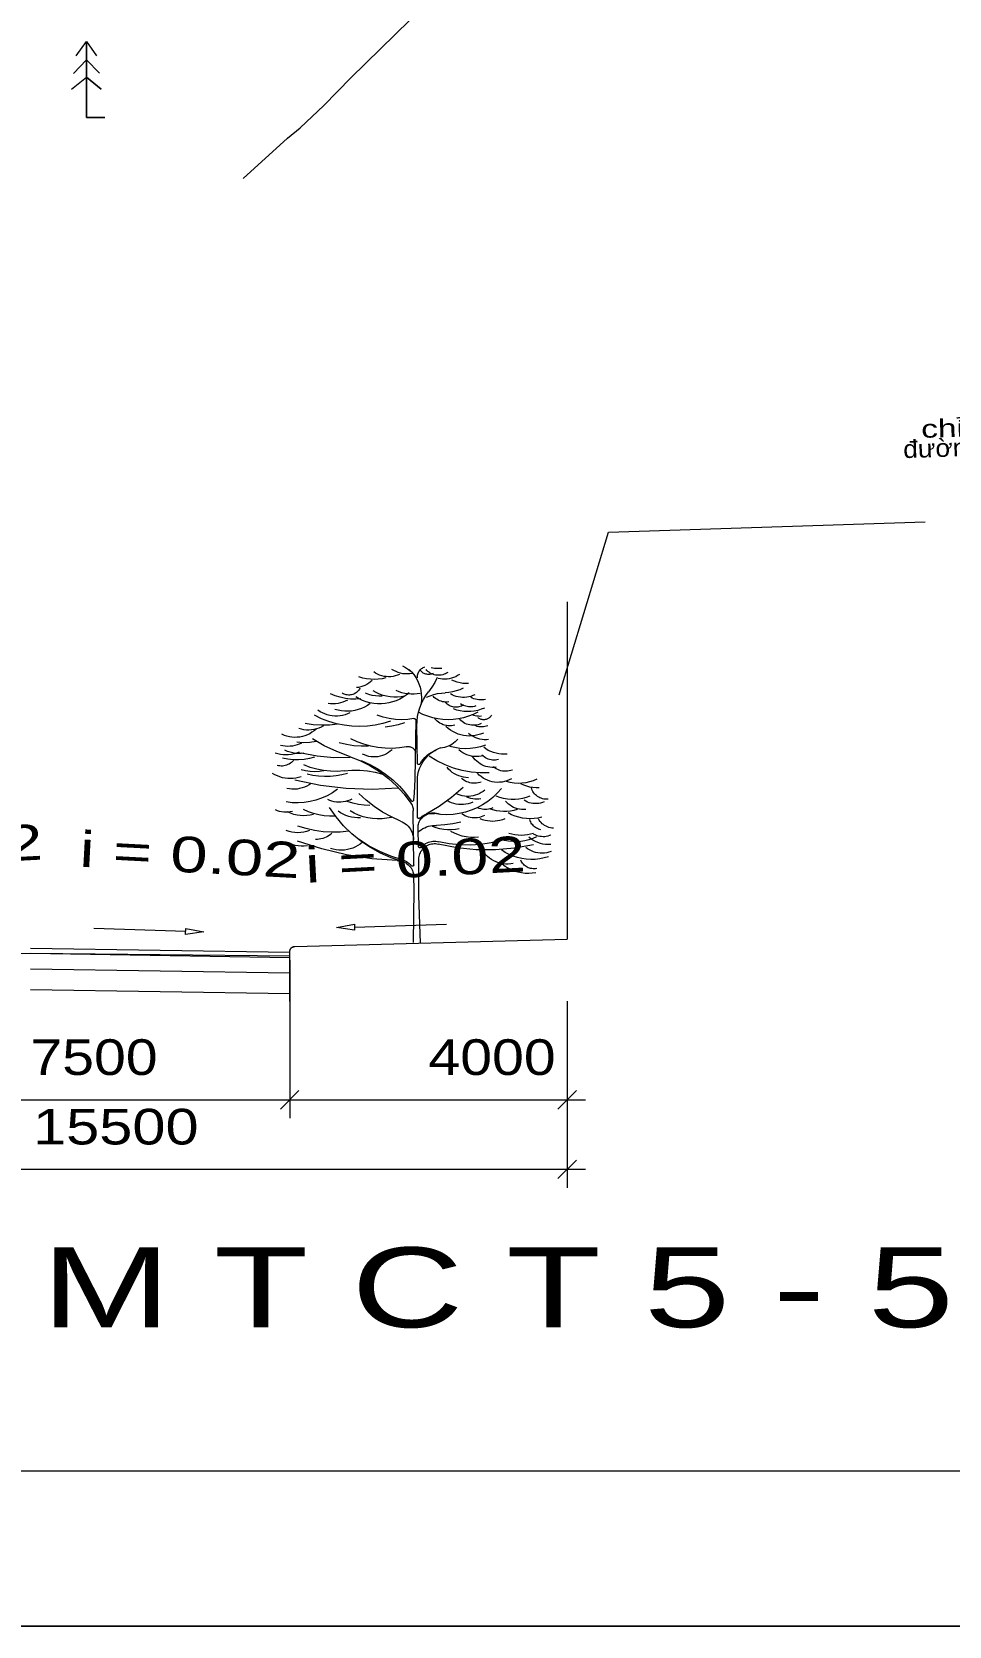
# Model space of a CAD drawing. Header units: metres. Extents: x 533049 to 537618, y 1849954 to 1852676.
# Drawn here: x 534765 to 534978, y 1849953.7 to 1850323.8 of the extents above; entities that cross this region are included whole.
import ezdxf

# ---------------------------------------------------------------- set-up
doc = ezdxf.new("R2010")
doc.units = ezdxf.units.M
doc.header["$LTSCALE"] = 2
for name, color, linetype, lineweight in [('2', 7, 'Continuous', 13), ('21', 7, 'Continuous', 13), ('3', 7, 'Continuous', 13), ('57', 7, 'Continuous', 13), ('58', 7, 'Continuous', 13), ('59', 7, 'Continuous', 13), ('60', 7, 'Continuous', 13), ('61', 7, 'Continuous', 13)]:
    doc.layers.add(name, color=color, linetype=linetype, lineweight=lineweight)

msp = doc.modelspace()

# ---------------------------------------------------------------- linework, layer by layer
at = {"layer": '2'}
for p, q in [((534854.55, 1850154.04), (534854.42, 1850162.74)), ((534854.54, 1850141.53), (534854.54, 1850149.99)), ((534853.7, 1850130.46), (534853.58, 1850142.96)), ((534854.81, 1850134.73), (534854.71, 1850139.07))]:
    msp.add_line(p, q, dxfattribs=at)
for points in [[(534850.4, 1850174.65), (534849.92, 1850174.46), (534849.41, 1850174.3), (534848.9, 1850174.19), (534848.37, 1850174.13), (534847.84, 1850174.11), (534847.32, 1850174.14), (534846.8, 1850174.21), (534846.28, 1850174.33), (534845.78, 1850174.5), (534845.3, 1850174.71), (534844.83, 1850174.96), (534844.39, 1850175.24)], [(534853.35, 1850174.89), (534852.81, 1850174.8), (534852.26, 1850174.76), (534851.71, 1850174.77), (534851.17, 1850174.83), (534850.63, 1850174.94), (534850.1, 1850175.09), (534849.59, 1850175.3), (534849.1, 1850175.54), (534848.64, 1850175.83)], [(534851.11, 1850176.66), (534851.79, 1850176.24), (534852.46, 1850175.81), (534853.12, 1850175.36)], [(534852.65, 1850175.83), (534853.21, 1850175.25), (534853.73, 1850174.62), (534854.18, 1850173.95), (534854.57, 1850173.23), (534854.9, 1850172.49), (534855.15, 1850171.72), (534855.34, 1850170.93), (534855.45, 1850170.12), (534855.49, 1850169.31), (534855.46, 1850168.5), (534855.36, 1850167.69)], [(534854.53, 1850173.83), (534854.53, 1850174.05), (534854.54, 1850174.28), (534854.58, 1850174.5), (534854.63, 1850174.72), (534854.71, 1850174.93), (534854.8, 1850175.14), (534854.91, 1850175.34), (534855.04, 1850175.52), (534855.18, 1850175.7), (534855.34, 1850175.86), (534855.51, 1850176.01), (534855.69, 1850176.14), (534855.89, 1850176.25), (534856.09, 1850176.35), (534856.3, 1850176.42)], [(534858.19, 1850174.89), (534857.99, 1850174.8), (534857.78, 1850174.74), (534857.57, 1850174.69), (534857.36, 1850174.66), (534857.14, 1850174.64), (534856.93, 1850174.65), (534856.71, 1850174.68), (534856.5, 1850174.73), (534856.29, 1850174.79), (534856.09, 1850174.88), (534855.9, 1850174.98), (534855.72, 1850175.1), (534855.55, 1850175.23), (534855.39, 1850175.38), (534855.25, 1850175.54), (534855.12, 1850175.72)], [(534861.61, 1850175.13), (534861.33, 1850174.95), (534861.03, 1850174.8), (534860.73, 1850174.68), (534860.41, 1850174.58), (534860.09, 1850174.51), (534859.76, 1850174.47), (534859.43, 1850174.46), (534859.1, 1850174.48), (534858.77, 1850174.52), (534858.45, 1850174.6), (534858.14, 1850174.7), (534857.83, 1850174.83), (534857.54, 1850174.98), (534857.26, 1850175.16), (534857, 1850175.36), (534856.76, 1850175.59), (534856.54, 1850175.83)], [(534860.19, 1850176.07), (534859.37, 1850176.03), (534858.54, 1850176.07), (534857.72, 1850176.19)], [(534864.32, 1850174.65), (534863.89, 1850174.37), (534863.43, 1850174.12), (534862.95, 1850173.91), (534862.46, 1850173.75), (534861.95, 1850173.63), (534861.43, 1850173.55), (534860.91, 1850173.52), (534860.39, 1850173.54), (534859.88, 1850173.6), (534859.37, 1850173.71)], [(534841.21, 1850171.47), (534841.08, 1850171.25), (534840.94, 1850171.04), (534840.78, 1850170.84), (534840.6, 1850170.66), (534840.41, 1850170.49), (534840.21, 1850170.34), (534839.99, 1850170.21), (534839.76, 1850170.1), (534839.52, 1850170.01), (534839.28, 1850169.94), (534839.03, 1850169.89), (534838.78, 1850169.86), (534838.52, 1850169.86), (534838.27, 1850169.88), (534838.02, 1850169.92), (534837.77, 1850169.98), (534837.53, 1850170.06), (534837.3, 1850170.16), (534837.08, 1850170.29)], [(534844.04, 1850173.24), (534843.65, 1850172.9), (534843.24, 1850172.6), (534842.8, 1850172.33), (534842.35, 1850172.1), (534841.87, 1850171.91), (534841.39, 1850171.76), (534840.89, 1850171.65), (534840.38, 1850171.59)], [(534847.22, 1850173.83), (534846.33, 1850173.64), (534845.44, 1850173.52), (534844.53, 1850173.48), (534843.63, 1850173.52), (534842.73, 1850173.62), (534841.84, 1850173.81), (534840.97, 1850174.06)], [(534851.58, 1850169.58), (534850.75, 1850169.43), (534849.91, 1850169.36), (534849.06, 1850169.36), (534848.22, 1850169.44), (534847.38, 1850169.58), (534846.57, 1850169.8), (534845.77, 1850170.09), (534845, 1850170.45), (534844.27, 1850170.88)], [(534855.21, 1850170.24), (534854.5, 1850170.12), (534853.79, 1850170.06), (534853.07, 1850170.06), (534852.35, 1850170.12), (534851.65, 1850170.24), (534850.95, 1850170.42), (534850.28, 1850170.65), (534849.62, 1850170.95)], [(534859.13, 1850173.95), (534858.56, 1850172.79), (534857.9, 1850171.69), (534857.13, 1850170.65)], [(534865.15, 1850171.47), (534864.36, 1850171.11), (534863.55, 1850170.83), (534862.72, 1850170.62), (534861.87, 1850170.47), (534861.02, 1850170.4)], [(534866.44, 1850172.53), (534865.77, 1850172.52), (534865.1, 1850172.56), (534864.44, 1850172.67), (534863.79, 1850172.84), (534863.16, 1850173.07), (534862.55, 1850173.36)], [(534838.3, 1850168.69), (534837.78, 1850168.43), (534837.24, 1850168.21), (534836.69, 1850168.04), (534836.12, 1850167.91), (534835.55, 1850167.84), (534834.96, 1850167.81), (534834.38, 1850167.84), (534833.81, 1850167.91)], [(534841.44, 1850168.99), (534840.23, 1850168.91), (534839.02, 1850168.94), (534837.82, 1850169.08), (534836.64, 1850169.34), (534835.48, 1850169.7), (534834.37, 1850170.17)], [(534843.57, 1850167.91), (534842.93, 1850167.46), (534842.24, 1850167.07), (534841.53, 1850166.74), (534840.79, 1850166.48), (534840.03, 1850166.28), (534839.25, 1850166.15), (534838.47, 1850166.09), (534837.68, 1850166.1), (534836.9, 1850166.18), (534836.13, 1850166.33), (534835.37, 1850166.54)], [(534852.65, 1850170.4), (534851.95, 1850169.85), (534851.22, 1850169.35), (534850.44, 1850168.92), (534849.63, 1850168.56), (534848.79, 1850168.27), (534847.93, 1850168.05), (534847.05, 1850167.9), (534846.17, 1850167.84), (534845.28, 1850167.85), (534844.4, 1850167.93), (534843.52, 1850168.09), (534842.67, 1850168.33), (534841.83, 1850168.64), (534841.03, 1850169.01), (534840.26, 1850169.46)], [(534846.39, 1850169.58), (534845.6, 1850169.58), (534844.8, 1850169.65), (534844.02, 1850169.79), (534843.25, 1850170.01), (534842.5, 1850170.29)], [(534854.42, 1850162.74), (534854.45, 1850163.8), (534854.57, 1850164.86), (534854.79, 1850165.9), (534855.09, 1850166.93), (534855.48, 1850167.92), (534855.95, 1850168.87), (534856.5, 1850169.79), (534857.13, 1850170.65)], [(534856.66, 1850169.34), (534857.49, 1850169.7), (534858.35, 1850169.98), (534859.22, 1850170.19), (534860.12, 1850170.34), (534861.02, 1850170.4)], [(534861.84, 1850168.28), (534861.48, 1850168.25), (534861.11, 1850168.24), (534860.75, 1850168.27), (534860.39, 1850168.33), (534860.03, 1850168.42), (534859.69, 1850168.55), (534859.35, 1850168.7), (534859.03, 1850168.88), (534858.73, 1850169.09), (534858.45, 1850169.32), (534858.19, 1850169.58)], [(534865.26, 1850167.57), (534865.01, 1850167.42), (534864.75, 1850167.3), (534864.47, 1850167.2), (534864.19, 1850167.12), (534863.91, 1850167.07), (534863.61, 1850167.05), (534863.32, 1850167.05), (534863.03, 1850167.08), (534862.74, 1850167.13), (534862.46, 1850167.21), (534862.19, 1850167.31), (534861.93, 1850167.44), (534861.68, 1850167.59), (534861.44, 1850167.76), (534861.22, 1850167.95), (534861.02, 1850168.16)], [(534867.86, 1850169.93), (534867.41, 1850169.73), (534866.95, 1850169.56), (534866.47, 1850169.44), (534865.98, 1850169.35), (534865.49, 1850169.31), (534865, 1850169.31), (534864.51, 1850169.35), (534864.02, 1850169.43), (534863.54, 1850169.56), (534863.08, 1850169.72), (534862.63, 1850169.93), (534862.2, 1850170.17)], [(534868.09, 1850167.34), (534867.77, 1850167.24), (534867.44, 1850167.17), (534867.11, 1850167.13), (534866.77, 1850167.12), (534866.44, 1850167.14), (534866.1, 1850167.18), (534865.78, 1850167.25), (534865.45, 1850167.35), (534865.14, 1850167.48), (534864.84, 1850167.63), (534864.56, 1850167.81)], [(534870.34, 1850168.87), (534869.95, 1850168.79), (534869.56, 1850168.75), (534869.17, 1850168.73), (534868.78, 1850168.75), (534868.39, 1850168.81), (534868, 1850168.9), (534867.63, 1850169.01), (534867.26, 1850169.16), (534866.92, 1850169.34)], [(534836.02, 1850163.11), (534834.15, 1850162.88), (534832.26, 1850162.84), (534830.37, 1850162.98), (534828.51, 1850163.3)], [(534848.26, 1850163.81), (534846.52, 1850163.27), (534844.75, 1850162.88), (534842.95, 1850162.65), (534841.14, 1850162.56), (534839.33, 1850162.62), (534837.52, 1850162.84), (534835.75, 1850163.21), (534834.01, 1850163.72), (534832.31, 1850164.38), (534830.68, 1850165.17)], [(534838.88, 1850165.76), (534838.34, 1850165.51), (534837.77, 1850165.3), (534837.19, 1850165.14), (534836.6, 1850165.04), (534836, 1850164.98), (534835.39, 1850164.98), (534834.79, 1850165.03), (534834.2, 1850165.12), (534833.61, 1850165.27), (534833.04, 1850165.47), (534832.49, 1850165.72), (534831.97, 1850166.01), (534831.46, 1850166.35)], [(534853.75, 1850164.42), (534852.32, 1850164.22), (534850.88, 1850164.15), (534849.44, 1850164.21), (534848.01, 1850164.41), (534846.6, 1850164.73), (534845.23, 1850165.18)], [(534851.58, 1850163.42), (534850.11, 1850162.95), (534848.61, 1850162.63), (534847.09, 1850162.44)], [(534853.75, 1850164.42), (534853.78, 1850164.43), (534853.81, 1850164.43), (534853.84, 1850164.43), (534853.87, 1850164.42), (534853.9, 1850164.42), (534853.92, 1850164.41), (534853.95, 1850164.4), (534853.97, 1850164.38), (534854, 1850164.37), (534854.02, 1850164.35), (534854.04, 1850164.33), (534854.06, 1850164.31), (534854.08, 1850164.29), (534854.09, 1850164.27), (534854.11, 1850164.24), (534854.12, 1850164.21), (534854.13, 1850164.19), (534854.13, 1850164.16), (534854.14, 1850164.13), (534854.14, 1850164.1)], [(534854.14, 1850164.1), (534854.09, 1850159.51), (534854.02, 1850154.91), (534853.95, 1850150.32)], [(534868.57, 1850165.92), (534867.49, 1850165.38), (534866.38, 1850164.93), (534865.23, 1850164.58), (534864.06, 1850164.33), (534862.87, 1850164.18), (534861.67, 1850164.13), (534860.47, 1850164.18), (534859.28, 1850164.33), (534858.1, 1850164.58), (534856.96, 1850164.93), (534855.84, 1850165.38), (534854.77, 1850165.92)], [(534863.26, 1850162.85), (534862.87, 1850162.77), (534862.47, 1850162.71), (534862.06, 1850162.7), (534861.66, 1850162.72), (534861.26, 1850162.78), (534860.87, 1850162.87), (534860.49, 1850162.99), (534860.11, 1850163.15), (534859.76, 1850163.34), (534859.42, 1850163.56), (534859.1, 1850163.81), (534858.81, 1850164.08), (534858.54, 1850164.39)], [(534870.1, 1850166.86), (534869.34, 1850166.56), (534868.55, 1850166.31), (534867.75, 1850166.14), (534866.94, 1850166.05), (534866.12, 1850166.02), (534865.3, 1850166.06), (534864.48, 1850166.18), (534863.69, 1850166.37), (534862.91, 1850166.63)], [(534869.36, 1850163.23), (534869, 1850163.09), (534868.63, 1850162.97), (534868.25, 1850162.9), (534867.86, 1850162.85), (534867.47, 1850162.84), (534867.08, 1850162.86), (534866.69, 1850162.92), (534866.32, 1850163.01), (534865.95, 1850163.13), (534865.59, 1850163.29), (534865.25, 1850163.48), (534864.92, 1850163.69), (534864.62, 1850163.94), (534864.33, 1850164.21)], [(534869.45, 1850164.94), (534869.07, 1850164.92), (534868.7, 1850164.93), (534868.33, 1850164.96), (534867.96, 1850165.03), (534867.61, 1850165.13), (534867.26, 1850165.26)], [(534871.75, 1850165.21), (534871.65, 1850165.05), (534871.54, 1850164.9), (534871.42, 1850164.77), (534871.29, 1850164.64), (534871.14, 1850164.52), (534870.99, 1850164.42), (534870.82, 1850164.34), (534870.65, 1850164.26), (534870.48, 1850164.21), (534870.3, 1850164.16), (534870.11, 1850164.14), (534869.93, 1850164.13), (534869.75, 1850164.14), (534869.56, 1850164.16), (534869.38, 1850164.2), (534869.2, 1850164.25), (534869.03, 1850164.32), (534868.87, 1850164.41), (534868.71, 1850164.51), (534868.57, 1850164.62)], [(534831.01, 1850161.98), (534830.55, 1850161.58), (534830.06, 1850161.22), (534829.54, 1850160.9), (534828.99, 1850160.64), (534828.42, 1850160.41), (534827.84, 1850160.24), (534827.24, 1850160.12), (534826.64, 1850160.06), (534826.03, 1850160.04), (534825.42, 1850160.08), (534824.82, 1850160.17), (534824.23, 1850160.31), (534823.65, 1850160.5), (534823.1, 1850160.75)], [(534832.71, 1850162.72), (534832.2, 1850162.44), (534831.66, 1850162.2), (534831.1, 1850162), (534830.53, 1850161.86), (534829.95, 1850161.77), (534829.36, 1850161.73), (534828.77, 1850161.74), (534828.19, 1850161.81), (534827.61, 1850161.92), (534827.04, 1850162.08)], [(534838.79, 1850155.6), (534835.81, 1850156.74), (534832.93, 1850158.1), (534830.16, 1850159.68)], [(534852, 1850157.88), (534850.36, 1850157.61), (534848.7, 1850157.49), (534847.04, 1850157.51), (534845.38, 1850157.68), (534843.74, 1850157.99), (534842.14, 1850158.43), (534840.58, 1850159.01), (534839.08, 1850159.73)], [(534863.93, 1850159.66), (534863.62, 1850159.3), (534863.28, 1850158.97), (534862.92, 1850158.67), (534862.53, 1850158.4), (534862.13, 1850158.17), (534861.7, 1850157.97), (534861.26, 1850157.81), (534860.8, 1850157.68), (534860.34, 1850157.59), (534859.87, 1850157.55)], [(534869.85, 1850161.04), (534869.23, 1850160.79), (534868.59, 1850160.6), (534867.94, 1850160.46), (534867.27, 1850160.38), (534866.6, 1850160.35), (534865.94, 1850160.38), (534865.27, 1850160.47), (534864.62, 1850160.62), (534863.98, 1850160.82), (534863.36, 1850161.07), (534862.77, 1850161.38), (534862.2, 1850161.73), (534861.67, 1850162.14), (534861.17, 1850162.58)], [(534871.04, 1850159.55), (534870.55, 1850159.5), (534870.05, 1850159.5), (534869.56, 1850159.54), (534869.07, 1850159.63), (534868.59, 1850159.75), (534868.12, 1850159.92), (534867.67, 1850160.13), (534867.24, 1850160.37), (534866.83, 1850160.65), (534866.44, 1850160.96)], [(534870.93, 1850162.73), (534870.58, 1850162.62), (534870.23, 1850162.53), (534869.87, 1850162.48), (534869.5, 1850162.46), (534869.14, 1850162.47), (534868.78, 1850162.52), (534868.42, 1850162.6), (534868.08, 1850162.71), (534867.74, 1850162.85)], [(534827.11, 1850156.6), (534826.51, 1850156.37), (534825.9, 1850156.19), (534825.28, 1850156.06), (534824.64, 1850155.98), (534824.01, 1850155.96), (534823.37, 1850155.99), (534822.74, 1850156.08), (534822.11, 1850156.22), (534821.5, 1850156.41)], [(534827.62, 1850158.71), (534827.12, 1850158.47), (534826.6, 1850158.28), (534826.06, 1850158.13), (534825.52, 1850158.03), (534824.97, 1850157.97), (534824.42, 1850157.96), (534823.86, 1850157.99), (534823.32, 1850158.07), (534822.78, 1850158.19)], [(534828.19, 1850156.41), (534827.55, 1850156.32), (534826.91, 1850156.3), (534826.26, 1850156.33), (534825.62, 1850156.42), (534825, 1850156.57), (534824.39, 1850156.78), (534823.8, 1850157.05)], [(534831.06, 1850159.09), (534829.56, 1850158.88), (534828.05, 1850158.81), (534826.53, 1850158.9)], [(534838.95, 1850155.39), (534835.13, 1850155.33), (534831.31, 1850155.65), (534827.55, 1850156.35)], [(534843.22, 1850158), (534841.49, 1850157.97), (534839.78, 1850158.09), (534838.08, 1850158.36), (534836.4, 1850158.77)], [(534848.65, 1850157.16), (534848.25, 1850156.81), (534847.83, 1850156.5), (534847.38, 1850156.23), (534846.91, 1850155.99), (534846.41, 1850155.81), (534845.91, 1850155.66), (534845.39, 1850155.56), (534844.86, 1850155.51), (534844.34, 1850155.51), (534843.81, 1850155.55), (534843.29, 1850155.64), (534842.79, 1850155.78), (534842.29, 1850155.96), (534841.81, 1850156.18)], [(534852, 1850157.88), (534852.16, 1850157.9), (534852.33, 1850157.91), (534852.49, 1850157.91), (534852.65, 1850157.89), (534852.81, 1850157.86), (534852.97, 1850157.82), (534853.12, 1850157.76), (534853.26, 1850157.69), (534853.4, 1850157.6), (534853.53, 1850157.51), (534853.66, 1850157.4), (534853.77, 1850157.28), (534853.87, 1850157.15), (534853.96, 1850157.02), (534854.04, 1850156.88), (534854.1, 1850156.73)], [(534854.54, 1850149.99), (534854.57, 1850150.7), (534854.67, 1850151.41), (534854.82, 1850152.11), (534855.04, 1850152.79), (534855.31, 1850153.45), (534855.65, 1850154.09), (534856.03, 1850154.69), (534856.47, 1850155.25), (534856.96, 1850155.78), (534857.49, 1850156.26), (534858.06, 1850156.69), (534858.66, 1850157.07), (534859.3, 1850157.39), (534859.97, 1850157.66)], [(534855.15, 1850153.88), (534855.48, 1850154.42), (534855.86, 1850154.92), (534856.28, 1850155.39), (534856.74, 1850155.81), (534857.23, 1850156.2), (534857.76, 1850156.53), (534858.32, 1850156.82), (534858.9, 1850157.06)], [(534870.34, 1850158.2), (534869.19, 1850157.84), (534868.01, 1850157.59), (534866.82, 1850157.45), (534865.62, 1850157.41), (534864.42, 1850157.49), (534863.23, 1850157.67), (534862.06, 1850157.95)], [(534869.86, 1850155.77), (534869.32, 1850155.65), (534868.77, 1850155.59), (534868.22, 1850155.57), (534867.66, 1850155.6), (534867.12, 1850155.69), (534866.58, 1850155.82), (534866.05, 1850155.99), (534865.55, 1850156.22), (534865.06, 1850156.49), (534864.61, 1850156.8), (534864.18, 1850157.15)], [(534873.35, 1850154.87), (534873.01, 1850154.81), (534872.67, 1850154.77), (534872.33, 1850154.76), (534871.98, 1850154.78), (534871.64, 1850154.83), (534871.31, 1850154.91), (534870.98, 1850155.02), (534870.66, 1850155.15), (534870.36, 1850155.31), (534870.06, 1850155.49), (534869.79, 1850155.7), (534869.53, 1850155.93)], [(534875.4, 1850156.18), (534874.75, 1850156.14), (534874.1, 1850156.15), (534873.46, 1850156.22), (534872.82, 1850156.34), (534872.2, 1850156.52), (534871.59, 1850156.75), (534871.01, 1850157.03), (534870.46, 1850157.37), (534869.93, 1850157.75)], [(534825.77, 1850154.69), (534825.55, 1850154.45), (534825.31, 1850154.23), (534825.06, 1850154.03), (534824.78, 1850153.85), (534824.49, 1850153.71), (534824.19, 1850153.58), (534823.88, 1850153.49), (534823.56, 1850153.43), (534823.24, 1850153.39), (534822.91, 1850153.38), (534822.59, 1850153.41), (534822.27, 1850153.46), (534821.95, 1850153.54)], [(534830.67, 1850155.45), (534829.46, 1850155.13), (534828.22, 1850154.92), (534826.97, 1850154.82), (534825.71, 1850154.84), (534824.46, 1850154.96), (534823.22, 1850155.2)], [(534832.83, 1850152.28), (534831.78, 1850152.12), (534830.72, 1850152.07), (534829.65, 1850152.11), (534828.6, 1850152.24), (534827.56, 1850152.47)], [(534837.52, 1850152.28), (534835.93, 1850152.15), (534834.33, 1850152.17), (534832.74, 1850152.33), (534831.17, 1850152.63), (534829.64, 1850153.07), (534828.15, 1850153.64)], [(534837.52, 1850152.28), (534839.33, 1850152.42), (534841.14, 1850152.41), (534842.95, 1850152.25), (534844.74, 1850151.95), (534846.5, 1850151.49)], [(534838.79, 1850155.6), (534841.21, 1850154.65), (534843.53, 1850153.48), (534845.74, 1850152.1), (534847.81, 1850150.53), (534849.72, 1850148.76), (534851.47, 1850146.83), (534853.03, 1850144.75)], [(534841.52, 1850154.65), (534843.49, 1850153.77), (534845.37, 1850152.73), (534847.16, 1850151.53), (534848.84, 1850150.18), (534850.39, 1850148.69), (534851.8, 1850147.06), (534853.07, 1850145.33)], [(534855.15, 1850153.88), (534855.14, 1850153.86), (534855.12, 1850153.84), (534855.1, 1850153.82), (534855.08, 1850153.8), (534855.06, 1850153.78), (534855.04, 1850153.76), (534855.01, 1850153.75), (534854.99, 1850153.74), (534854.96, 1850153.73), (534854.93, 1850153.72), (534854.91, 1850153.72), (534854.88, 1850153.72), (534854.85, 1850153.72), (534854.82, 1850153.72), (534854.79, 1850153.73), (534854.77, 1850153.74), (534854.74, 1850153.75), (534854.71, 1850153.76), (534854.69, 1850153.77), (534854.67, 1850153.79), (534854.65, 1850153.81), (534854.63, 1850153.83), (534854.61, 1850153.85), (534854.59, 1850153.88), (534854.58, 1850153.9), (534854.57, 1850153.93), (534854.56, 1850153.95), (534854.55, 1850153.98), (534854.55, 1850154.01), (534854.55, 1850154.04)], [(534871.24, 1850151.79), (534869.13, 1850151.79), (534867.04, 1850151.98), (534864.97, 1850152.36), (534862.94, 1850152.92), (534860.97, 1850153.67), (534859.08, 1850154.59), (534857.28, 1850155.69)], [(534866.37, 1850150.65), (534865.8, 1850150.69), (534865.24, 1850150.78), (534864.69, 1850150.92), (534864.15, 1850151.1), (534863.63, 1850151.33), (534863.13, 1850151.6), (534862.65, 1850151.92), (534862.21, 1850152.27), (534861.8, 1850152.66), (534861.42, 1850153.09)], [(534872.86, 1850153.09), (534872.37, 1850153.05), (534871.88, 1850153.05), (534871.39, 1850153.1), (534870.91, 1850153.18), (534870.44, 1850153.31), (534869.97, 1850153.47), (534869.53, 1850153.68), (534869.1, 1850153.92), (534868.69, 1850154.19), (534868.31, 1850154.5), (534867.96, 1850154.84), (534867.64, 1850155.21), (534867.34, 1850155.61)], [(534876.6, 1850152.44), (534876.23, 1850152.32), (534875.85, 1850152.24), (534875.47, 1850152.19), (534875.08, 1850152.17), (534874.69, 1850152.18), (534874.31, 1850152.23), (534873.93, 1850152.31), (534873.56, 1850152.42), (534873.2, 1850152.57), (534872.86, 1850152.74), (534872.53, 1850152.94), (534872.21, 1850153.17)], [(534827.56, 1850150.91), (534826.96, 1850150.72), (534826.34, 1850150.58), (534825.72, 1850150.5), (534825.09, 1850150.46), (534824.46, 1850150.48), (534823.84, 1850150.56), (534823.22, 1850150.68), (534822.61, 1850150.86), (534822.03, 1850151.09), (534821.46, 1850151.37), (534820.92, 1850151.69)], [(534829.9, 1850149.34), (534829.41, 1850149.01), (534828.89, 1850148.72), (534828.34, 1850148.48), (534827.78, 1850148.29), (534827.2, 1850148.14), (534826.61, 1850148.04), (534826.02, 1850148), (534825.42, 1850148.01), (534824.83, 1850148.06), (534824.24, 1850148.17)], [(534850.11, 1850148.28), (534844.07, 1850147.94), (534838.02, 1850148.14), (534832.01, 1850148.87), (534826.09, 1850150.13)], [(534838.3, 1850151.69), (534836.99, 1850151.33), (534835.65, 1850151.09), (534834.3, 1850150.95), (534832.95, 1850150.92), (534831.59, 1850151), (534830.25, 1850151.19), (534828.93, 1850151.49)], [(534853.95, 1850150.32), (534853.9, 1850148.7), (534853.8, 1850147.08), (534853.67, 1850145.47)], [(534869.37, 1850149.68), (534869.01, 1850149.56), (534868.64, 1850149.47), (534868.26, 1850149.41), (534867.88, 1850149.39), (534867.5, 1850149.4), (534867.12, 1850149.44), (534866.75, 1850149.51), (534866.38, 1850149.62), (534866.02, 1850149.75), (534865.68, 1850149.91), (534865.35, 1850150.11), (534865.04, 1850150.33), (534864.75, 1850150.57)], [(534876.35, 1850150.41), (534875.84, 1850150.15), (534875.31, 1850149.94), (534874.75, 1850149.78), (534874.19, 1850149.67), (534873.62, 1850149.61), (534873.05, 1850149.6), (534872.47, 1850149.65), (534871.91, 1850149.74), (534871.35, 1850149.88), (534870.81, 1850150.08), (534870.29, 1850150.32), (534869.79, 1850150.6), (534869.32, 1850150.93), (534868.88, 1850151.3), (534868.48, 1850151.71)], [(534882.28, 1850150.33), (534881.45, 1850149.97), (534880.58, 1850149.69), (534879.7, 1850149.5), (534878.8, 1850149.38), (534877.9, 1850149.35), (534876.99, 1850149.4), (534876.1, 1850149.54), (534875.22, 1850149.76)], [(534882.85, 1850148.3), (534882.1, 1850148.3), (534881.36, 1850148.37), (534880.63, 1850148.5), (534879.91, 1850148.7), (534879.22, 1850148.95), (534878.54, 1850149.27)], [(534835.96, 1850147.98), (534834.8, 1850147.18), (534833.58, 1850146.5), (534832.3, 1850145.93), (534830.98, 1850145.47), (534829.62, 1850145.14), (534828.23, 1850144.92), (534826.84, 1850144.84), (534825.44, 1850144.88), (534824.04, 1850145.04)], [(534839.29, 1850145.71), (534838.82, 1850145.47), (534838.33, 1850145.28), (534837.82, 1850145.14), (534837.3, 1850145.04), (534836.78, 1850144.98), (534836.25, 1850144.97), (534835.73, 1850145.01), (534835.2, 1850145.09), (534834.69, 1850145.22), (534834.19, 1850145.39), (534833.71, 1850145.61)], [(534843.53, 1850144.26), (534842.18, 1850144.29), (534840.84, 1850144.45), (534839.52, 1850144.73), (534838.24, 1850145.13)], [(534850.65, 1850140.6), (534848.51, 1850141.56), (534846.45, 1850142.7), (534844.49, 1850144), (534842.65, 1850145.45), (534840.93, 1850147.05)], [(534853.67, 1850145.47), (534853.66, 1850145.44), (534853.66, 1850145.42), (534853.65, 1850145.39), (534853.64, 1850145.36), (534853.62, 1850145.34), (534853.61, 1850145.32), (534853.59, 1850145.29), (534853.57, 1850145.27), (534853.55, 1850145.25), (534853.53, 1850145.24), (534853.5, 1850145.22), (534853.48, 1850145.21), (534853.45, 1850145.2), (534853.42, 1850145.19), (534853.39, 1850145.18), (534853.37, 1850145.18), (534853.34, 1850145.18), (534853.31, 1850145.18), (534853.28, 1850145.19), (534853.25, 1850145.19), (534853.23, 1850145.2), (534853.2, 1850145.21), (534853.18, 1850145.23), (534853.15, 1850145.24), (534853.13, 1850145.26), (534853.11, 1850145.28), (534853.09, 1850145.3), (534853.07, 1850145.33)], [(534865.15, 1850148.38), (534862.47, 1850146.07), (534859.6, 1850144), (534856.55, 1850142.2)], [(534874.03, 1850148.17), (534873.07, 1850147.08), (534872.02, 1850146.09), (534870.88, 1850145.19), (534869.67, 1850144.39), (534868.39, 1850143.71), (534867.06, 1850143.14), (534865.68, 1850142.69), (534864.27, 1850142.36), (534862.83, 1850142.16), (534861.38, 1850142.09), (534859.94, 1850142.15), (534858.5, 1850142.33)], [(534867.42, 1850144.97), (534866.89, 1850144.77), (534866.35, 1850144.61), (534865.79, 1850144.51), (534865.22, 1850144.45), (534864.66, 1850144.44), (534864.09, 1850144.48), (534863.53, 1850144.57), (534862.98, 1850144.7), (534862.44, 1850144.88), (534861.92, 1850145.1), (534861.42, 1850145.37)], [(534870.18, 1850147.81), (534869.79, 1850147.49), (534869.37, 1850147.21), (534868.92, 1850146.96), (534868.46, 1850146.75), (534867.98, 1850146.59), (534867.48, 1850146.46), (534866.98, 1850146.38), (534866.47, 1850146.34), (534865.97, 1850146.34), (534865.46, 1850146.39), (534864.96, 1850146.48), (534864.47, 1850146.61), (534863.99, 1850146.78), (534863.53, 1850147)], [(534869.29, 1850145.78), (534868.82, 1850145.72), (534868.35, 1850145.7), (534867.87, 1850145.72), (534867.4, 1850145.78), (534866.94, 1850145.88), (534866.49, 1850146.01), (534866.04, 1850146.18)], [(534880.67, 1850146.41), (534879.83, 1850146.1), (534878.97, 1850145.87), (534878.1, 1850145.72), (534877.21, 1850145.64), (534876.32, 1850145.64), (534875.43, 1850145.72), (534874.56, 1850145.87), (534873.7, 1850146.1), (534872.86, 1850146.41)], [(534879.69, 1850143.28), (534879.22, 1850143.27), (534878.74, 1850143.29), (534878.26, 1850143.35), (534877.79, 1850143.46), (534877.34, 1850143.6), (534876.89, 1850143.79), (534876.47, 1850144.01), (534876.07, 1850144.27), (534875.69, 1850144.56), (534875.33, 1850144.89), (534875.01, 1850145.24)], [(534883.99, 1850145.04), (534883.57, 1850144.89), (534883.14, 1850144.78), (534882.71, 1850144.7), (534882.27, 1850144.66), (534881.82, 1850144.66), (534881.38, 1850144.69), (534880.94, 1850144.77), (534880.51, 1850144.88), (534880.09, 1850145.03), (534879.69, 1850145.22), (534879.3, 1850145.43)], [(534884.88, 1850145.7), (534884.56, 1850145.68), (534884.23, 1850145.69), (534883.92, 1850145.73), (534883.6, 1850145.8), (534883.3, 1850145.89), (534883, 1850146.01), (534882.71, 1850146.16), (534882.44, 1850146.33), (534882.18, 1850146.52), (534881.95, 1850146.74), (534881.73, 1850146.97), (534881.53, 1850147.22), (534881.35, 1850147.49), (534881.2, 1850147.78), (534881.08, 1850148.07), (534880.98, 1850148.38)], [(534825.53, 1850142.82), (534825.04, 1850142.72), (534824.54, 1850142.67), (534824.03, 1850142.66), (534823.53, 1850142.68), (534823.03, 1850142.75), (534822.54, 1850142.86), (534822.06, 1850143.01), (534821.59, 1850143.2)], [(534830.44, 1850142.14), (534829.68, 1850141.97), (534828.91, 1850141.87), (534828.13, 1850141.83), (534827.36, 1850141.87), (534826.59, 1850141.98), (534825.83, 1850142.16), (534825.09, 1850142.41), (534824.38, 1850142.72)], [(534835.35, 1850141.76), (534834.11, 1850141.76), (534832.87, 1850141.86), (534831.64, 1850142.07), (534830.44, 1850142.38), (534829.27, 1850142.79), (534828.13, 1850143.3)], [(534851.03, 1850131.26), (534848.48, 1850132.1), (534846.01, 1850133.17), (534843.65, 1850134.46), (534841.41, 1850135.96), (534839.33, 1850137.66), (534837.4, 1850139.54), (534835.65, 1850141.58), (534834.1, 1850143.78)], [(534841.32, 1850141.37), (534840.63, 1850141.37), (534839.94, 1850141.43), (534839.26, 1850141.54), (534838.59, 1850141.71), (534837.94, 1850141.93), (534837.3, 1850142.21), (534836.7, 1850142.54), (534836.12, 1850142.91)], [(534848.53, 1850141.47), (534847.44, 1850141.25), (534846.34, 1850141.13), (534845.22, 1850141.1), (534844.11, 1850141.18), (534843.02, 1850141.36), (534841.94, 1850141.63), (534840.89, 1850142), (534839.88, 1850142.46), (534838.91, 1850143.01)], [(534853.03, 1850144.75), (534853.17, 1850144.52), (534853.29, 1850144.28), (534853.39, 1850144.03), (534853.47, 1850143.77), (534853.53, 1850143.5), (534853.57, 1850143.23), (534853.58, 1850142.96)], [(534855.09, 1850141.3), (534855.07, 1850141.28), (534855.04, 1850141.27), (534855.02, 1850141.25), (534855, 1850141.24), (534854.97, 1850141.23), (534854.94, 1850141.22), (534854.92, 1850141.21), (534854.89, 1850141.21), (534854.86, 1850141.21), (534854.83, 1850141.21), (534854.8, 1850141.22), (534854.78, 1850141.22), (534854.75, 1850141.23), (534854.72, 1850141.24), (534854.7, 1850141.25), (534854.68, 1850141.27), (534854.65, 1850141.29), (534854.63, 1850141.31), (534854.61, 1850141.33), (534854.6, 1850141.35), (534854.58, 1850141.37), (534854.57, 1850141.4), (534854.56, 1850141.42), (534854.55, 1850141.45), (534854.55, 1850141.48), (534854.54, 1850141.51), (534854.54, 1850141.53)], [(534854.71, 1850139.07), (534854.71, 1850139.36), (534854.75, 1850139.64), (534854.8, 1850139.92), (534854.88, 1850140.19), (534854.99, 1850140.46), (534855.11, 1850140.72), (534855.26, 1850140.96), (534855.43, 1850141.19), (534855.62, 1850141.4), (534855.83, 1850141.6), (534856.06, 1850141.77), (534856.3, 1850141.93), (534856.55, 1850142.07), (534856.81, 1850142.18), (534857.08, 1850142.27), (534857.36, 1850142.33), (534857.64, 1850142.37), (534857.93, 1850142.38), (534858.21, 1850142.37), (534858.5, 1850142.33)], [(534855.09, 1850141.3), (534855.38, 1850141.55), (534855.68, 1850141.78), (534856.01, 1850141.98), (534856.36, 1850142.15), (534856.71, 1850142.29), (534857.08, 1850142.39), (534857.46, 1850142.47), (534857.84, 1850142.51), (534858.22, 1850142.51), (534858.6, 1850142.49), (534858.98, 1850142.42), (534859.35, 1850142.33), (534859.71, 1850142.2)], [(534870.13, 1850141.92), (534869.74, 1850141.73), (534869.34, 1850141.58), (534868.93, 1850141.46), (534868.5, 1850141.38), (534868.08, 1850141.34), (534867.65, 1850141.33), (534867.22, 1850141.36), (534866.8, 1850141.43), (534866.38, 1850141.54), (534865.98, 1850141.68), (534865.58, 1850141.86), (534865.21, 1850142.07), (534864.85, 1850142.31)], [(534872.08, 1850143.68), (534871.74, 1850143.54), (534871.4, 1850143.43), (534871.04, 1850143.35), (534870.68, 1850143.3), (534870.32, 1850143.28), (534869.96, 1850143.3), (534869.6, 1850143.35), (534869.25, 1850143.43), (534868.9, 1850143.54), (534868.56, 1850143.68)], [(534874.81, 1850141.14), (534874.27, 1850140.92), (534873.71, 1850140.75), (534873.14, 1850140.63), (534872.56, 1850140.56), (534871.98, 1850140.53), (534871.4, 1850140.56), (534870.82, 1850140.63), (534870.25, 1850140.75), (534869.69, 1850140.92), (534869.15, 1850141.14)], [(534877.74, 1850143.28), (534876.95, 1850143.07), (534876.14, 1850142.92), (534875.32, 1850142.84), (534874.5, 1850142.83), (534873.68, 1850142.89), (534872.87, 1850143.02), (534872.08, 1850143.22), (534871.3, 1850143.48)], [(534883.4, 1850141.53), (534882.53, 1850141.32), (534881.64, 1850141.19), (534880.74, 1850141.14), (534879.85, 1850141.18), (534878.96, 1850141.29), (534878.08, 1850141.48), (534877.22, 1850141.75), (534876.39, 1850142.09), (534875.59, 1850142.5)], [(534886.14, 1850138.99), (534885.78, 1850139), (534885.42, 1850139.06), (534885.07, 1850139.14), (534884.73, 1850139.25), (534884.4, 1850139.4), (534884.08, 1850139.57), (534883.78, 1850139.78), (534883.5, 1850140), (534883.25, 1850140.26), (534883.01, 1850140.53), (534882.8, 1850140.82), (534882.62, 1850141.14)], [(534829.48, 1850138.39), (534828.82, 1850138.18), (534828.15, 1850138.02), (534827.47, 1850137.93), (534826.78, 1850137.9), (534826.1, 1850137.93), (534825.42, 1850138.02), (534824.75, 1850138.18), (534824.09, 1850138.39)], [(534838.62, 1850138.29), (534836.63, 1850138.07), (534834.63, 1850138.02), (534832.63, 1850138.13), (534830.65, 1850138.41), (534828.69, 1850138.85), (534826.78, 1850139.45)], [(534834.68, 1850137.81), (534834.37, 1850137.53), (534834.04, 1850137.28), (534833.7, 1850137.05), (534833.33, 1850136.86), (534832.95, 1850136.69), (534832.56, 1850136.56), (534832.16, 1850136.46), (534831.75, 1850136.39), (534831.34, 1850136.36), (534830.92, 1850136.37)], [(534850.65, 1850140.6), (534851.04, 1850140.43), (534851.41, 1850140.21), (534851.77, 1850139.97), (534852.09, 1850139.7), (534852.4, 1850139.39), (534852.67, 1850139.06), (534852.91, 1850138.71), (534853.12, 1850138.33), (534853.3, 1850137.94), (534853.44, 1850137.54), (534853.54, 1850137.12), (534853.61, 1850136.7), (534853.63, 1850136.27)], [(534854.7, 1850138.01), (534855.05, 1850138.32), (534855.43, 1850138.61), (534855.83, 1850138.86), (534856.25, 1850139.07), (534856.68, 1850139.25), (534857.13, 1850139.39), (534857.59, 1850139.5), (534858.06, 1850139.56), (534858.53, 1850139.59), (534859, 1850139.57)], [(534864.27, 1850138.79), (534863.37, 1850138.65), (534862.46, 1850138.58), (534861.56, 1850138.59), (534860.65, 1850138.68), (534859.76, 1850138.84), (534858.88, 1850139.07), (534858.02, 1850139.38)], [(534864.66, 1850140.35), (534862.79, 1850139.98), (534860.9, 1850139.72), (534859, 1850139.57)], [(534868.76, 1850136.84), (534867.81, 1850136.79), (534866.85, 1850136.83), (534865.9, 1850136.94), (534864.97, 1850137.14), (534864.06, 1850137.42), (534863.17, 1850137.77), (534862.32, 1850138.2)], [(534881.53, 1850137.75), (534880.83, 1850137.55), (534880.11, 1850137.4), (534879.39, 1850137.3), (534878.66, 1850137.27), (534877.93, 1850137.3), (534877.2, 1850137.4), (534876.49, 1850137.55), (534875.78, 1850137.75)], [(534883.21, 1850138.59), (534882.94, 1850138.66), (534882.67, 1850138.74), (534882.41, 1850138.85), (534882.16, 1850138.98), (534881.93, 1850139.13), (534881.7, 1850139.3), (534881.5, 1850139.49), (534881.31, 1850139.7), (534881.14, 1850139.93), (534880.99, 1850140.16), (534880.86, 1850140.41), (534880.75, 1850140.67), (534880.67, 1850140.94)], [(534885.55, 1850137.37), (534885.2, 1850137.23), (534884.84, 1850137.12), (534884.47, 1850137.04), (534884.09, 1850136.99), (534883.71, 1850136.98), (534883.33, 1850137), (534882.95, 1850137.05), (534882.58, 1850137.13), (534882.22, 1850137.24), (534881.87, 1850137.39), (534881.53, 1850137.56)], [(534829, 1850134.83), (534828.28, 1850134.76), (534827.56, 1850134.77), (534826.84, 1850134.83), (534826.13, 1850134.96), (534825.44, 1850135.15), (534824.76, 1850135.4)], [(534849.88, 1850131.46), (534843.96, 1850131.85), (534838.09, 1850132.75), (534832.32, 1850134.13), (534826.69, 1850135.98)], [(534841.8, 1850135.69), (534841.28, 1850135.28), (534840.73, 1850134.92), (534840.15, 1850134.6), (534839.55, 1850134.34), (534838.93, 1850134.13), (534838.29, 1850133.98), (534837.63, 1850133.88), (534836.98, 1850133.84), (534836.32, 1850133.86), (534835.66, 1850133.93), (534835.02, 1850134.06), (534834.39, 1850134.25)], [(534851.04, 1850131.64), (534848.39, 1850132.48), (534845.82, 1850133.54), (534843.36, 1850134.82), (534841.01, 1850136.3)], [(534855.38, 1850134.52), (534855.36, 1850134.5), (534855.34, 1850134.48), (534855.31, 1850134.46), (534855.29, 1850134.45), (534855.26, 1850134.44), (534855.24, 1850134.43), (534855.21, 1850134.42), (534855.18, 1850134.41), (534855.15, 1850134.41), (534855.12, 1850134.41), (534855.09, 1850134.41), (534855.07, 1850134.42), (534855.04, 1850134.42), (534855.01, 1850134.43), (534854.98, 1850134.45), (534854.96, 1850134.46), (534854.94, 1850134.48), (534854.91, 1850134.5), (534854.89, 1850134.52), (534854.88, 1850134.54), (534854.86, 1850134.56), (534854.85, 1850134.59), (534854.83, 1850134.61), (534854.82, 1850134.64), (534854.82, 1850134.67), (534854.81, 1850134.7), (534854.81, 1850134.73)], [(534854.9, 1850131.75), (534854.91, 1850132.06), (534854.95, 1850132.37), (534855.02, 1850132.68), (534855.11, 1850132.98), (534855.23, 1850133.27), (534855.37, 1850133.55), (534855.54, 1850133.81), (534855.73, 1850134.06), (534855.94, 1850134.29), (534856.17, 1850134.51), (534856.41, 1850134.7), (534856.67, 1850134.87), (534856.95, 1850135.02), (534857.24, 1850135.14), (534857.53, 1850135.24), (534857.84, 1850135.31), (534858.15, 1850135.36), (534858.46, 1850135.38), (534858.77, 1850135.37), (534859.08, 1850135.33), (534859.39, 1850135.27)], [(534855.38, 1850134.52), (534855.62, 1850134.77), (534855.88, 1850135.01), (534856.17, 1850135.22), (534856.46, 1850135.4), (534856.78, 1850135.56), (534857.1, 1850135.69), (534857.44, 1850135.8), (534857.78, 1850135.87), (534858.13, 1850135.92), (534858.48, 1850135.94), (534858.83, 1850135.93), (534859.18, 1850135.89), (534859.52, 1850135.82)], [(534881.46, 1850135.08), (534877.07, 1850134.29), (534872.64, 1850133.91), (534868.19, 1850133.95), (534863.76, 1850134.41), (534859.39, 1850135.27)], [(534876.36, 1850136.89), (534874.04, 1850136.11), (534871.66, 1850135.53), (534869.24, 1850135.16), (534866.8, 1850135.01), (534864.35, 1850135.07), (534861.92, 1850135.34), (534859.52, 1850135.82)], [(534876.77, 1850130.78), (534876.2, 1850130.68), (534875.62, 1850130.63), (534875.04, 1850130.64), (534874.47, 1850130.69), (534873.9, 1850130.79), (534873.34, 1850130.94), (534872.8, 1850131.14), (534872.27, 1850131.39), (534871.77, 1850131.68), (534871.3, 1850132.01), (534870.85, 1850132.38), (534870.44, 1850132.79), (534870.07, 1850133.23), (534869.74, 1850133.71)], [(534882.2, 1850136.99), (534881.34, 1850136.59), (534880.44, 1850136.26), (534879.51, 1850136.03), (534878.57, 1850135.87), (534877.62, 1850135.81), (534876.66, 1850135.83), (534875.72, 1850135.94), (534874.78, 1850136.13), (534873.87, 1850136.41)], [(534884.97, 1850132.34), (534883.97, 1850132.04), (534882.95, 1850131.84), (534881.91, 1850131.72), (534880.87, 1850131.69), (534879.83, 1850131.75), (534878.8, 1850131.89), (534877.79, 1850132.13), (534876.79, 1850132.45), (534875.83, 1850132.85), (534874.91, 1850133.34), (534874.03, 1850133.9)], [(534885.56, 1850133.51), (534885.06, 1850133.36), (534884.56, 1850133.25), (534884.05, 1850133.18), (534883.53, 1850133.16), (534883.01, 1850133.18), (534882.5, 1850133.24), (534881.99, 1850133.35), (534881.5, 1850133.5), (534881.02, 1850133.69), (534880.56, 1850133.92), (534880.12, 1850134.18), (534879.7, 1850134.49)], [(534885.55, 1850135.17), (534884.93, 1850135.14), (534884.31, 1850135.18), (534883.69, 1850135.27), (534883.09, 1850135.41), (534882.5, 1850135.61), (534881.93, 1850135.85), (534881.38, 1850136.15), (534880.86, 1850136.5), (534880.38, 1850136.89)], [(534849.88, 1850131.46), (534850.22, 1850131.43), (534850.56, 1850131.38), (534850.89, 1850131.3), (534851.22, 1850131.19), (534851.53, 1850131.05), (534851.83, 1850130.89), (534852.11, 1850130.7), (534852.38, 1850130.48), (534852.63, 1850130.25), (534852.86, 1850129.99), (534853.06, 1850129.72), (534853.24, 1850129.42), (534853.39, 1850129.12), (534853.52, 1850128.8), (534853.62, 1850128.47), (534853.69, 1850128.14), (534853.73, 1850127.8)], [(534851.04, 1850131.64), (534851.38, 1850131.52), (534851.71, 1850131.38), (534852.03, 1850131.2), (534852.34, 1850131), (534852.62, 1850130.77), (534852.89, 1850130.52), (534853.13, 1850130.25)], [(534853.7, 1850130.46), (534853.7, 1850130.43), (534853.7, 1850130.4), (534853.69, 1850130.37), (534853.69, 1850130.34), (534853.67, 1850130.32), (534853.66, 1850130.29), (534853.65, 1850130.27), (534853.63, 1850130.24), (534853.61, 1850130.22), (534853.59, 1850130.2), (534853.57, 1850130.19), (534853.54, 1850130.17), (534853.52, 1850130.16), (534853.49, 1850130.15), (534853.46, 1850130.14), (534853.44, 1850130.13), (534853.41, 1850130.13), (534853.38, 1850130.13), (534853.35, 1850130.13), (534853.32, 1850130.13), (534853.3, 1850130.14), (534853.27, 1850130.15), (534853.24, 1850130.16), (534853.22, 1850130.17), (534853.19, 1850130.19), (534853.17, 1850130.21), (534853.15, 1850130.23), (534853.13, 1850130.25)], [(534855.29, 1850112.29), (534854.9, 1850123.35), (534854.9, 1850131.75)], [(534882.04, 1850128.63), (534881.22, 1850128.5), (534880.39, 1850128.44), (534879.56, 1850128.46), (534878.73, 1850128.56), (534877.92, 1850128.72), (534877.12, 1850128.96), (534876.35, 1850129.27), (534875.6, 1850129.64), (534874.9, 1850130.08), (534874.23, 1850130.58)], [(534882.24, 1850129.6), (534881.96, 1850129.56), (534881.67, 1850129.54), (534881.39, 1850129.54), (534881.11, 1850129.57), (534880.83, 1850129.62), (534880.55, 1850129.7), (534880.29, 1850129.79), (534880.03, 1850129.92), (534879.79, 1850130.06), (534879.55, 1850130.22), (534879.34, 1850130.41), (534879.14, 1850130.61), (534878.95, 1850130.82), (534878.79, 1850131.06), (534878.65, 1850131.3), (534878.53, 1850131.56)], [(534853.67, 1850112.39), (534853.76, 1850124.64), (534853.73, 1850127.8)]]:
    msp.add_lwpolyline(points, dxfattribs=at)
at = {"layer": '21'}
for p, q in [((534800.75, 1850115), (534779.41, 1850115.64)), ((534839.94, 1850116), (534861.28, 1850116.64)), ((534824.91, 1850098.74), (534824.91, 1850071.62)), ((534824.91, 1850098.74), (534824.91, 1850071.62)), ((534889.3, 1850098.82), (534889.3, 1850055.47)), ((534889.3, 1850098.74), (534889.3, 1850071.62)), ((534700.21, 1850075.91), (534829.2, 1850075.91)), ((534820.61, 1850075.91), (534893.6, 1850075.91)), ((534822.76, 1850073.76), (534827.05, 1850078.06)), ((534827.05, 1850078.06), (534822.76, 1850073.76)), ((534887.16, 1850073.76), (534891.45, 1850078.06)), ((534637.01, 1850059.76), (534893.6, 1850059.76)), ((534887.16, 1850057.62), (534891.45, 1850061.91))]:
    msp.add_line(p, q, dxfattribs=at)
msp.add_lwpolyline([(534887.45, 1850169.94), (534898.93, 1850207.7), (534972.42, 1850210.05)], dxfattribs=at)
for points in [[(534800.77, 1850115.7), (534804.94, 1850114.87), (534800.73, 1850114.3)], [(534839.96, 1850115.3), (534835.75, 1850115.87), (534839.92, 1850116.7)]]:
    msp.add_lwpolyline(points, close=True, dxfattribs=at)
at = {"layer": '3'}
msp.add_line((534889.3, 1850191.52), (534889.3, 1850113.19), dxfattribs=at)
at = {"layer": '57'}
for p, q in [((534777.74, 1850321.59), (534777.74, 1850303.92)), ((534774.68, 1850314.15), (534777.74, 1850317.35)), ((534780.72, 1850314.21), (534777.74, 1850317.35)), ((534774.26, 1850310.52), (534777.74, 1850313.3)), ((534781.15, 1850310.53), (534777.74, 1850313.3)), ((534777.74, 1850303.92), (534781.95, 1850303.92))]:
    msp.add_line(p, q, dxfattribs=at)
for points in [[(534814.09, 1850289.79), (534824.4, 1850299.16), (534827.34, 1850301.58), (534832.83, 1850306.72), (534839.11, 1850313.16), (534856.23, 1850329.98), (534877.87, 1850350.13), (534882.53, 1850354.21), (534892.04, 1850361.77), (534904.93, 1850370.13), (534908.78, 1850372.06), (534915.73, 1850376.06), (534925.49, 1850380.65), (534932.28, 1850383.07), (534934.56, 1850384.07), (534943.01, 1850386.7), (534947.82, 1850387.66), (534953.5, 1850388.38), (534959.34, 1850388.75), (534962.61, 1850388.56), (534967.13, 1850388.05), (534969.66, 1850388.01)], [(534775.32, 1850318.3), (534777.74, 1850321.59), (534780.01, 1850318.3)], [(534775.32, 1850318.3), (534777.74, 1850321.59), (534780.01, 1850318.3)], [(534781.95, 1850303.92), (534777.74, 1850303.92), (534777.74, 1850321.59)], [(534774.68, 1850314.15), (534777.74, 1850317.35), (534780.72, 1850314.21)], [(534774.26, 1850310.52), (534777.74, 1850313.3), (534781.15, 1850310.53)]]:
    msp.add_lwpolyline(points, dxfattribs=at)
at = {"layer": '58'}
for p, q in [((534764.7, 1850109.93), (534824.91, 1850108.95)), ((534824.9, 1850108.34), (534824.91, 1850098.74))]:
    msp.add_line(p, q, dxfattribs=at)
msp.add_lwpolyline([(534824.9, 1850108.34), (534824.9, 1850110.29), (534824.91, 1850110.35), (534824.91, 1850110.41), (534824.92, 1850110.48), (534824.93, 1850110.54), (534824.95, 1850110.6), (534824.97, 1850110.67), (534824.99, 1850110.73), (534825.01, 1850110.79), (534825.04, 1850110.84), (534825.07, 1850110.9), (534825.11, 1850110.96), (534825.14, 1850111.01), (534825.18, 1850111.06), (534825.23, 1850111.11), (534825.27, 1850111.15), (534825.32, 1850111.2), (534825.37, 1850111.24), (534825.42, 1850111.28), (534825.48, 1850111.31), (534825.53, 1850111.34), (534825.59, 1850111.37), (534825.65, 1850111.4), (534825.71, 1850111.42), (534825.77, 1850111.44), (534825.83, 1850111.46), (534825.9, 1850111.47), (534825.96, 1850111.48), (534826.02, 1850111.49), (534826.09, 1850111.49), (534889.3, 1850113.19)], dxfattribs=at)
at = {"layer": '59'}
for points in [[(534824.91, 1850098.74), (534824.9, 1850110.16), (534824.91, 1850110.2), (534824.91, 1850110.23), (534824.91, 1850110.27), (534824.91, 1850110.31), (534824.92, 1850110.34), (534824.92, 1850110.38), (534824.93, 1850110.41), (534824.93, 1850110.45), (534824.94, 1850110.48), (534824.95, 1850110.52), (534824.96, 1850110.55), (534824.97, 1850110.59), (534824.98, 1850110.62), (534824.99, 1850110.66), (534825, 1850110.69), (534825.01, 1850110.73), (534825.03, 1850110.76), (534825.04, 1850110.79), (534825.06, 1850110.83), (534825.07, 1850110.86), (534825.09, 1850110.89), (534825.11, 1850110.92), (534825.12, 1850110.95), (534825.14, 1850110.98), (534825.16, 1850111.01), (534825.18, 1850111.04), (534825.21, 1850111.07), (534825.23, 1850111.1), (534825.25, 1850111.13), (534825.27, 1850111.16), (534825.29, 1850111.18), (534825.32, 1850111.2), (534825.34, 1850111.23), (534825.36, 1850111.25), (534825.39, 1850111.27), (534825.41, 1850111.29), (534825.44, 1850111.31), (534825.47, 1850111.33), (534825.49, 1850111.35), (534825.52, 1850111.36), (534825.55, 1850111.38), (534825.58, 1850111.39), (534825.61, 1850111.41), (534825.64, 1850111.42), (534825.67, 1850111.43), (534825.7, 1850111.44), (534825.73, 1850111.45), (534825.76, 1850111.46), (534825.8, 1850111.47), (534825.83, 1850111.48), (534825.86, 1850111.48), (534825.89, 1850111.49), (534825.92, 1850111.49), (534825.96, 1850111.49), (534825.99, 1850111.5), (534826.02, 1850111.5), (534826.06, 1850111.49), (534826.09, 1850111.49), (534889.3, 1850113.19)], [(534704.5, 1850108.95), (534764.7, 1850109.93), (534824.9, 1850109.32)]]:
    msp.add_lwpolyline(points, dxfattribs=at)
at = {"layer": '60'}
for p, q in [((534764.7, 1850111.14), (534824.9, 1850110.16)), ((534764.7, 1850106.34), (534824.91, 1850105.38)), ((534764.7, 1850101.51), (534824.91, 1850100.56))]:
    msp.add_line(p, q, dxfattribs=at)
at = {"layer": '61'}
for points in [[(537432.41, 1849953.71), (537432.41, 1852676.21), (533348.66, 1852676.21), (533348.66, 1849953.71)], [(533348.66, 1852676.21), (537432.41, 1852676.21), (537432.41, 1849953.71), (533348.66, 1849953.71)], [(533348.66, 1852676.21), (537432.41, 1852676.21), (537432.41, 1849953.71), (533348.66, 1849953.71)], [(533384.62, 1852640.25), (537396.44, 1852640.25), (537396.44, 1849989.68), (533384.62, 1849989.68)], [(533384.62, 1852640.25), (537396.44, 1852640.25), (537396.44, 1849989.68), (533384.62, 1849989.68)]]:
    msp.add_lwpolyline(points, close=True, dxfattribs=at)

# ---------------------------------------------------------------- texts
at = {"layer": '21'}
for s, height, rotation, width, p in [('  chỉ giới', 4.148, 1.829, 1.4, (534967.25, 1850229.43)), ('đường đỏ', 4.148, 1.829, 1.1, (534967.39, 1850224.87)), ('i = 0.02', 8.272, 3, 1.4, (534716.58, 1850129.01)), ('i = 0.02', 8.272, 357, 1.4, (534775.95, 1850130.03)), ('i = 0.02', 8.272, 3, 1.4, (534828.68, 1850126.27))]:
    msp.add_text(s, height=height, rotation=rotation, dxfattribs=dict(at, width=width)).set_placement(p)
for s, height, width, p in [('7500', 8.272, 1.2, (534764.7, 1850081.67)), ('4000', 8.272, 1.2, (534857.11, 1850081.67)), ('15500', 8.272, 1.25, (534765.3, 1850065.53)), ('M T C T 5 - 5', 18.55, 1.45, (534767.3, 1850023.08))]:
    msp.add_text(s, height=height, dxfattribs=dict(at, width=width)).set_placement(p)

doc.saveas('drawing.dxf')
